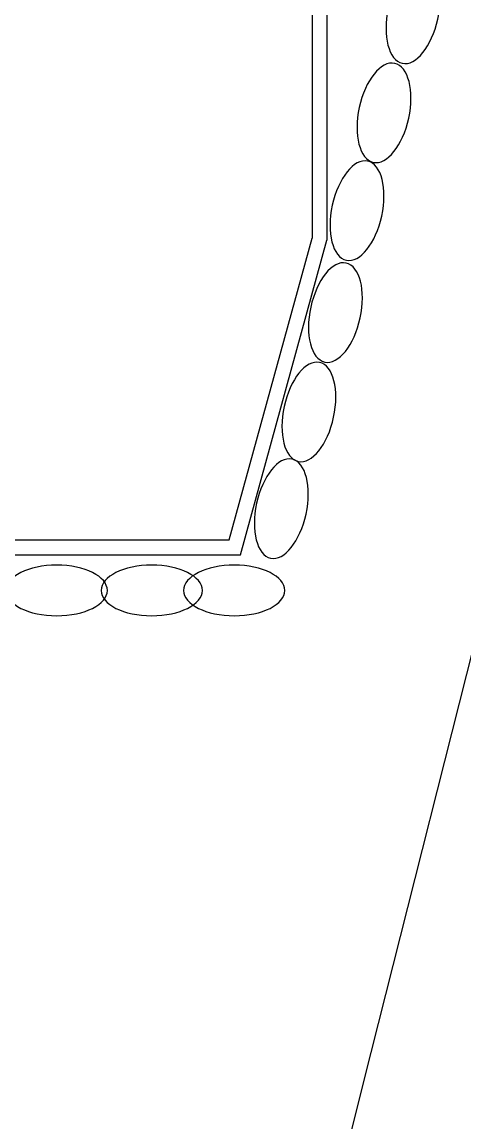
# Model space of a CAD drawing. Header units: millimetres. Extents: x 1145859089 to 1147511753, y -1047484727 to -1047247487.
# Drawn here: x 1146017145 to 1146023082, y -1047426385 to -1047411618 of the extents above; entities that cross this region are included whole.
import ezdxf
from ezdxf.xclip import XClip

# ---------------------------------------------------------------- set-up
doc = ezdxf.new("R2010")
doc.units = ezdxf.units.MM
doc.header["$LTSCALE"] = 100
doc.header["$MEASUREMENT"] = 0
doc.header["$XCLIPFRAME"] = 2
doc.layers.get('0').update_dxf_attribs({"linetype": 'CONTINUOUS'})
doc.layers.add('XREF', color=135, linetype='CONTINUOUS')
doc.layers.add('단지배치도$0$W240910', color=135, linetype='CONTINUOUS')

# ---------------------------------------------------------------- blocks, each defined once
blk = doc.blocks.new('단지배치도$0$zw$9902')
at = {"layer": '단지배치도$0$W240910'}
for p, q in [((82900.7906580395, -20999.98452714362, 1673713.366373507), (82900.7906580395, -43151.38360637467, 1673713.366373507)), ((83100.7906580395, -21199.98452714362, 1673713.366373507), (83100.7906580395, -43178.36578821079, 1673713.366373507)), ((83695.70277292957, -54081.12393151893), (87031.06917082425, -40875.05218427087)), ((81788.1384640648, -47199.98453070628, 1673713.366373507), (82900.7906580395, -43151.38360637467, 1673713.366373507)), ((81940.5890368491, -47399.98453070628, 1673713.366373507), (83100.7906580395, -43178.36578821079, 1673713.366373507)), ((69000.05817189557, -47199.98453070626), (81788.1384640648, -47199.98453070629)), ((75000.05817184062, -47399.98453070628), (81940.5890368491, -47399.98453070628)), ((80724.33146046312, -65933.08801022563), (83695.70277292957, -54081.12393151893))]:
    blk.add_line(p, q, dxfattribs=at)
blk.add_arc((68780.8094327983, -28399.98500305912, -2.775443432763707e-09), 13000, 294.0242999725527, 0, dxfattribs=at)
at = {"layer": '단지배치도$0$W240910', "extrusion": (0, 0, -1)}
for centre, major_axis in [((84256.41600668657, -40138.1451747337), (143.5147320128942, 664.6830234745486)), ((84256.41600425157, -40138.14517632881), (143.5147320124403, 664.6830234746469)), ((83866.71123705845, -41467.84455875318), (143.5147320128942, 664.6830234745486)), ((83866.71123462345, -41467.84456034828), (143.5147320124403, 664.6830234746469)), ((83504.5272482335, -42781.23728200734), (143.5147320128948, 664.6830234745483)), ((83504.5272457985, -42781.23728360244), (143.5147320124403, 664.6830234746469)), ((83214.88156639313, -44148.8546183427), (143.5147320128948, 664.6830234745483)), ((83214.88156395813, -44148.8546199378), (143.5147320124403, 664.6830234746469)), ((82858.12046593096, -45482.93991624155), (143.5147320128948, 664.6830234745483)), ((82858.12046349596, -45482.93991783666), (143.5147320124403, 664.6830234746469)), ((82487.88069336204, -46781.76860637624), (143.5147320128942, 664.6830234745486)), ((82487.88069092704, -46781.76860797135), (143.5147320124403, 664.6830234746469)), ((79470.86153136884, -47879.77448548083), (680, -6.9676785555957e-07)), ((80747.3477359185, -47879.77448548083), (680, -6.9676785555957e-07)), ((81855.10386651466, -47879.77448548083), (680, -6.9676785555957e-07))]:
    blk.add_ellipse(centre, major_axis=major_axis, ratio=0.5, dxfattribs=at)
blk = doc.blocks.new('단지배치도')
blk.add_blockref('단지배치도$0$zw$9902', (141034.1930865424, 142437.1574829906))

msp = doc.modelspace()

# ---------------------------------------------------------------- block references
at = {"layer": 'XREF'}
ref = msp.add_blockref('단지배치도', (1145797106.633357, -1047513806.462535), dxfattribs=at)
XClip(ref).set_block_clipping_path([(72982.4064819524, 34919.75939653022), (360382.4067475507, 255319.75934367022)])

doc.saveas('drawing.dxf')
